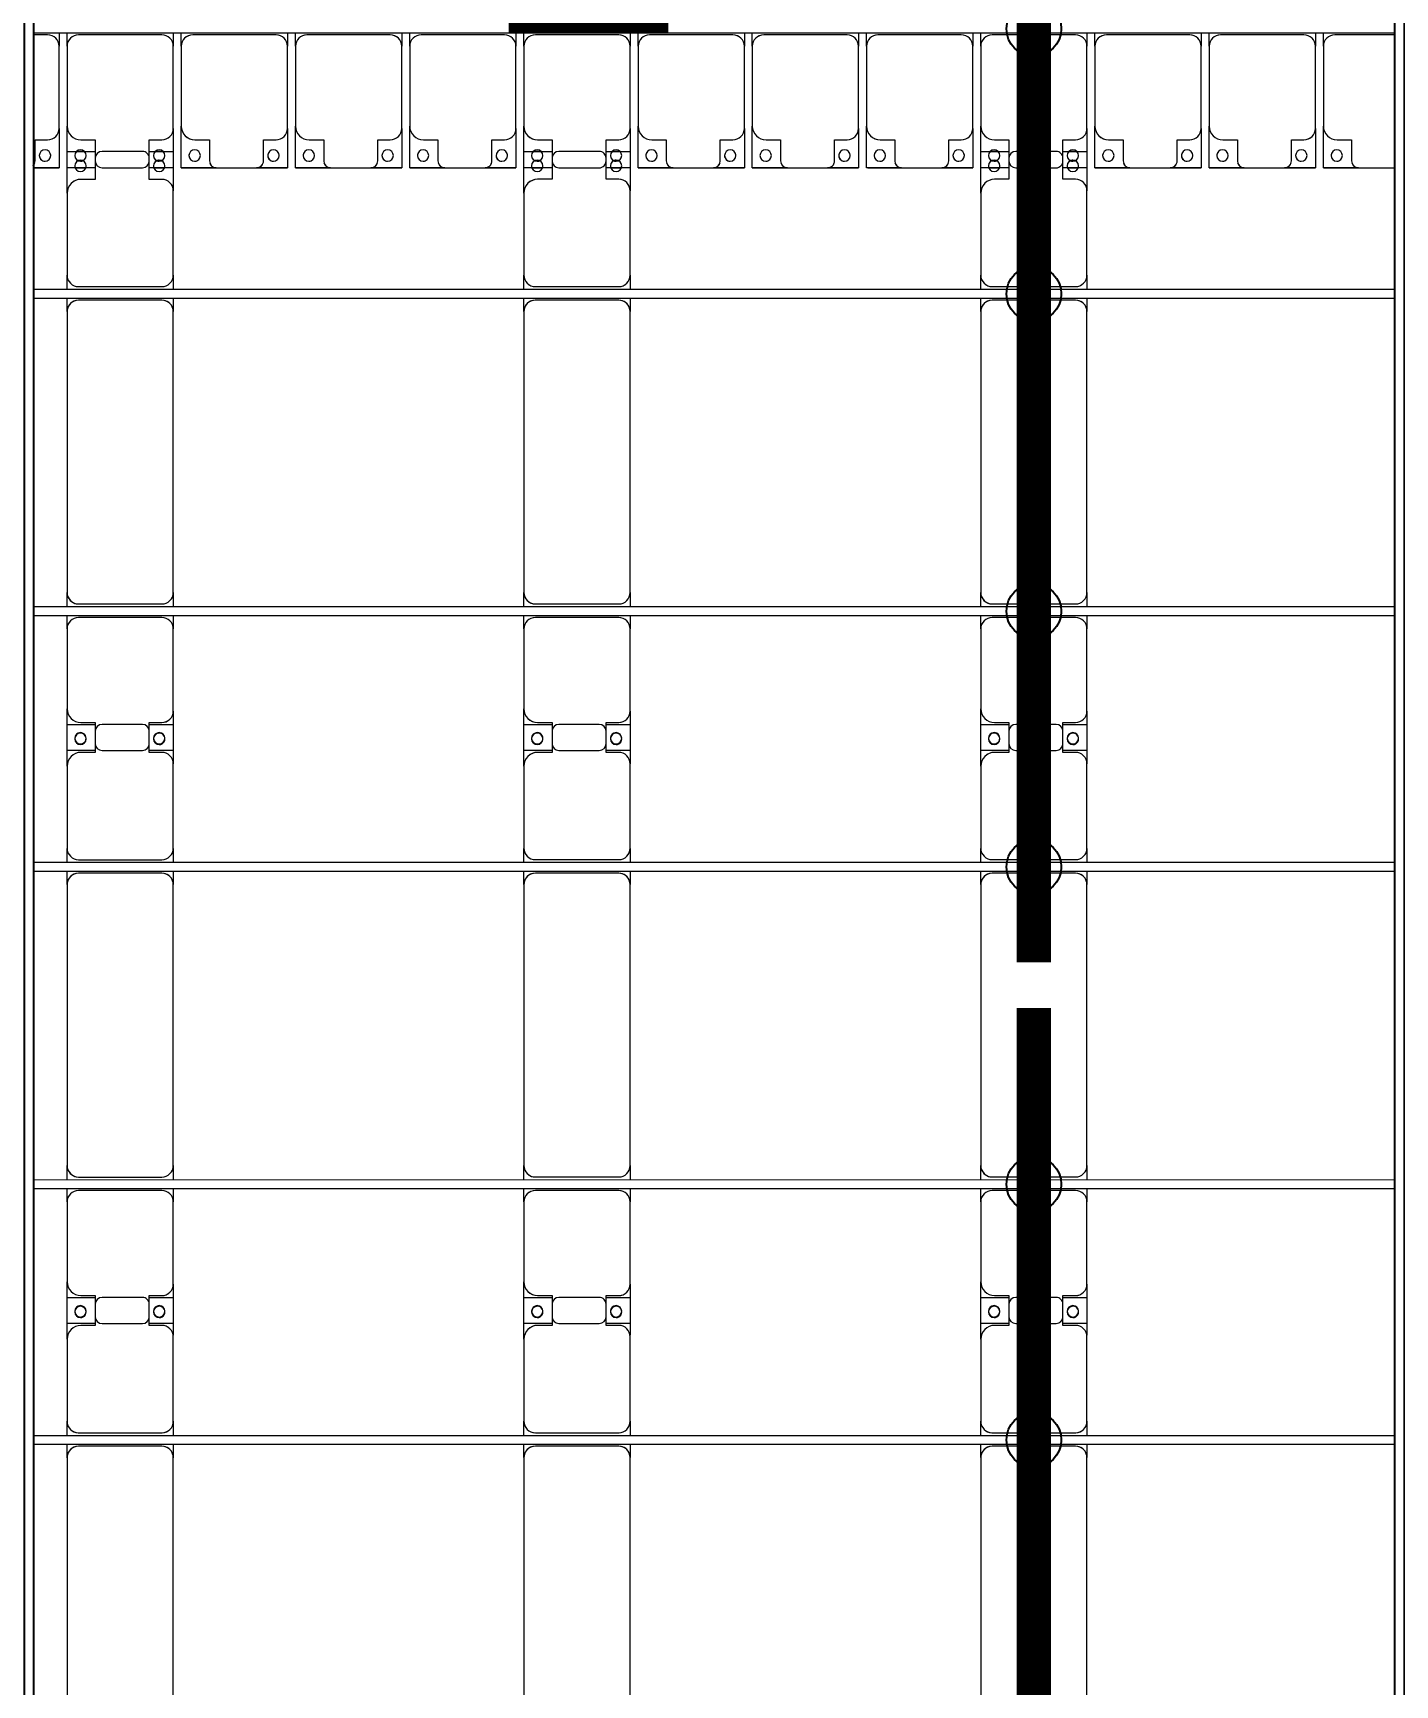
# Model space of a CAD drawing. Header units: millimetres. Extents: x -496478 to -186190, y -204059 to -87354.
# Drawn here: x -299122 to -293160, y -177363 to -170127 of the extents above; entities that cross this region are included whole.
import ezdxf

# ---------------------------------------------------------------- set-up
doc = ezdxf.new("R2010")
doc.units = ezdxf.units.MM
for name, color, linetype, lineweight in [('A-DETL-MBND', 5, 'Continuous', 9), ('A-GENM', 13, 'Continuous', 9), ('S-BEAM', 12, 'Continuous', 9)]:
    doc.layers.add(name, color=color, linetype=linetype, lineweight=lineweight)
doc.layers.add('GC-GHI CHU', color=2, linetype='Continuous')
doc.layers.add('GC-HOP 40x60 GIA CUONG', color=1, linetype='Continuous')
doc.styles.add('GC_VN', font='arial.ttf')

# ---------------------------------------------------------------- blocks, each defined once
blk = doc.blocks.new('Dải phao đi lại kèm đỡ invester - DẢI PHAO ĐI LẠI-18893-BỐ TRÍ KHUNG KẾT CẤU BÈ PIN 01')
at = {"layer": 'A-DETL-MBND', "color": 8}
for p, q in [((139723.4, -722), (139723.4, -779.7)), ((139758.4, -779.7), (139758.4, -722)), ((140223.4, -722), (140223.4, -779.7)), ((140258.4, -779.7), (140258.4, -722)), ((140723.4, -722), (140723.4, -779.7)), ((140758.4, -779.7), (140758.4, -722)), ((141223.4, -722), (141223.4, -779.7)), ((141258.4, -779.7), (141258.4, -722)), ((141723.4, -722), (141723.4, -779.7)), ((141758.4, -779.7), (141758.4, -722)), ((142223.4, -722), (142223.4, -779.7)), ((142258.4, -779.7), (142258.4, -722)), ((142723.4, -722), (142723.4, -779.7)), ((142758.4, -779.7), (142758.4, -722)), ((143223.4, -722), (143223.4, -779.7)), ((143258.4, -779.7), (143258.4, -722)), ((143723.4, -722), (143723.4, -779.7)), ((143758.4, -779.7), (143758.4, -722)), ((144223.4, -722), (144223.4, -779.7)), ((144258.4, -779.7), (144258.4, -722)), ((144723.4, -722), (144723.4, -779.7)), ((144758.4, -779.7), (144758.4, -722)), ((145223.4, -722), (145223.4, -779.7)), ((145258.4, -779.7), (145258.4, -722)), ((139673.4, -729.7), (139611.5, -729.7)), ((139723.4, -1139.7), (139723.4, -779.7)), ((139758.4, -779.7), (139758.4, -1129.7)), ((140173.4, -729.7), (139808.4, -729.7)), ((140223.4, -1139.7), (140223.4, -779.7)), ((140258.4, -779.7), (140258.4, -1129.7)), ((140673.4, -729.7), (140308.4, -729.7)), ((140723.4, -1139.7), (140723.4, -779.7)), ((140758.4, -779.7), (140758.4, -1129.7)), ((141173.4, -729.7), (140808.4, -729.7)), ((141223.4, -1139.7), (141223.4, -779.7)), ((141258.4, -779.7), (141258.4, -1129.7)), ((141673.4, -729.7), (141308.4, -729.7)), ((141723.4, -1139.7), (141723.4, -779.7)), ((141758.4, -779.7), (141758.4, -1129.7)), ((142173.4, -729.7), (141808.4, -729.7)), ((142223.4, -1139.7), (142223.4, -779.7)), ((142258.4, -779.7), (142258.4, -1129.7)), ((142673.4, -729.7), (142308.4, -729.7)), ((142723.4, -1139.7), (142723.4, -779.7)), ((142758.4, -779.7), (142758.4, -1129.7)), ((143173.4, -729.7), (142808.4, -729.7)), ((143223.4, -1139.7), (143223.4, -779.7)), ((143258.4, -779.7), (143258.4, -1129.7)), ((143673.4, -729.7), (143308.4, -729.7)), ((143723.4, -1139.7), (143723.4, -779.7)), ((143758.4, -779.7), (143758.4, -1129.7)), ((144173.4, -729.7), (143808.4, -729.7)), ((144223.4, -1139.7), (144223.4, -779.7)), ((144258.4, -779.7), (144258.4, -1129.7)), ((144673.4, -729.7), (144308.4, -729.7)), ((144723.4, -1139.7), (144723.4, -779.7)), ((144758.4, -779.7), (144758.4, -1129.7)), ((145173.4, -729.7), (144808.4, -729.7)), ((145223.4, -1139.7), (145223.4, -779.7)), ((145258.4, -779.7), (145258.4, -1129.7)), ((145571.5, -729.7), (145308.4, -729.7)), ((139723.4, -1139.7), (139723.4, -1312.2)), ((139758.4, -1312.2), (139758.4, -1129.7)), ((140223.4, -1139.7), (140223.4, -1312.2)), ((140258.4, -1312.2), (140258.4, -1129.7)), ((140723.4, -1139.7), (140723.4, -1312.2)), ((140758.4, -1312.2), (140758.4, -1129.7)), ((141223.4, -1139.7), (141223.4, -1312.2)), ((141258.4, -1312.2), (141258.4, -1129.7)), ((141723.4, -1139.7), (141723.4, -1312.2)), ((141758.4, -1312.2), (141758.4, -1129.7)), ((142223.4, -1139.7), (142223.4, -1312.2)), ((142258.4, -1312.2), (142258.4, -1129.7)), ((142723.4, -1139.7), (142723.4, -1312.2)), ((142758.4, -1312.2), (142758.4, -1129.7)), ((143223.4, -1139.7), (143223.4, -1312.2)), ((143258.4, -1312.2), (143258.4, -1129.7)), ((143723.4, -1139.7), (143723.4, -1312.2)), ((143758.4, -1312.2), (143758.4, -1129.7)), ((144223.4, -1139.7), (144223.4, -1312.2)), ((144258.4, -1312.2), (144258.4, -1129.7)), ((144723.4, -1139.7), (144723.4, -1312.2)), ((144758.4, -1312.2), (144758.4, -1129.7)), ((145223.4, -1139.7), (145223.4, -1312.2)), ((145258.4, -1312.2), (145258.4, -1129.7)), ((139618.2, -1282.2), (139618.2, -1189.7)), ((139618.2, -1189.7), (139673.4, -1189.7)), ((139818.4, -1189.7), (139881.8, -1189.7)), ((139881.8, -1189.7), (139881.8, -1282.2)), ((140118.2, -1282.2), (140118.2, -1189.7)), ((140118.2, -1189.7), (140173.4, -1189.7)), ((140318.4, -1189.7), (140381.8, -1189.7)), ((140381.8, -1189.7), (140381.8, -1282.2)), ((140618.2, -1282.2), (140618.2, -1189.7)), ((140618.2, -1189.7), (140673.4, -1189.7)), ((140818.4, -1189.7), (140881.8, -1189.7)), ((140881.8, -1189.7), (140881.8, -1282.2)), ((141118.2, -1282.2), (141118.2, -1189.7)), ((141118.2, -1189.7), (141173.4, -1189.7)), ((141318.4, -1189.7), (141381.8, -1189.7)), ((141381.8, -1189.7), (141381.8, -1282.2)), ((141618.2, -1282.2), (141618.2, -1189.7)), ((141618.2, -1189.7), (141673.4, -1189.7)), ((141818.4, -1189.7), (141881.8, -1189.7)), ((141881.8, -1189.7), (141881.8, -1282.2)), ((142118.2, -1282.2), (142118.2, -1189.7)), ((142118.2, -1189.7), (142173.4, -1189.7)), ((142318.4, -1189.7), (142381.8, -1189.7)), ((142381.8, -1189.7), (142381.8, -1282.2)), ((142618.2, -1282.2), (142618.2, -1189.7)), ((142618.2, -1189.7), (142673.4, -1189.7)), ((142818.4, -1189.7), (142881.8, -1189.7)), ((142881.8, -1189.7), (142881.8, -1282.2)), ((143118.2, -1282.2), (143118.2, -1189.7)), ((143118.2, -1189.7), (143173.4, -1189.7)), ((143318.4, -1189.7), (143381.8, -1189.7)), ((143381.8, -1189.7), (143381.8, -1282.2)), ((143618.2, -1282.2), (143618.2, -1189.7)), ((143618.2, -1189.7), (143673.4, -1189.7)), ((143818.4, -1189.7), (143881.8, -1189.7)), ((143881.8, -1189.7), (143881.8, -1282.2)), ((144118.2, -1282.2), (144118.2, -1189.7)), ((144118.2, -1189.7), (144173.4, -1189.7)), ((144318.4, -1189.7), (144381.8, -1189.7)), ((144381.8, -1189.7), (144381.8, -1282.2)), ((144618.2, -1282.2), (144618.2, -1189.7)), ((144618.2, -1189.7), (144673.4, -1189.7)), ((144818.4, -1189.7), (144881.8, -1189.7)), ((144881.8, -1189.7), (144881.8, -1282.2)), ((145118.2, -1282.2), (145118.2, -1189.7)), ((145118.2, -1189.7), (145173.4, -1189.7)), ((145318.4, -1189.7), (145381.8, -1189.7)), ((145381.8, -1189.7), (145381.8, -1282.2)), ((139723.4, -1312.2), (139611.5, -1312.2)), ((139611.5, -1312.2), (139723.4, -1312.2)), ((139881.8, -1312.2), (139758.4, -1312.2)), ((139792.1, -1312.2), (139840.2, -1312.2)), ((139911.8, -1312.2), (140088.2, -1312.2)), ((140223.4, -1312.2), (140118.2, -1312.2)), ((140138.5, -1312.2), (140186.6, -1312.2)), ((140411.8, -1312.2), (140258.4, -1312.2)), ((140258.4, -1312.2), (140411.8, -1312.2)), ((140411.8, -1312.2), (140588.2, -1312.2)), ((140723.4, -1312.2), (140588.2, -1312.2)), ((140588.2, -1312.2), (140723.4, -1312.2)), ((140911.8, -1312.2), (140758.4, -1312.2)), ((140758.4, -1312.2), (140911.8, -1312.2)), ((140911.8, -1312.2), (141088.2, -1312.2)), ((141223.4, -1312.2), (141088.2, -1312.2)), ((141088.2, -1312.2), (141223.4, -1312.2)), ((141411.8, -1312.2), (141258.4, -1312.2)), ((141258.4, -1312.2), (141411.8, -1312.2)), ((141411.8, -1312.2), (141588.2, -1312.2)), ((141723.4, -1312.2), (141588.2, -1312.2)), ((141588.2, -1312.2), (141723.4, -1312.2)), ((141881.8, -1312.2), (141758.4, -1312.2)), ((141792.1, -1312.2), (141840.2, -1312.2)), ((141911.8, -1312.2), (142088.2, -1312.2)), ((142223.4, -1312.2), (142118.2, -1312.2)), ((142138.5, -1312.2), (142186.6, -1312.2)), ((142411.8, -1312.2), (142258.4, -1312.2)), ((142258.4, -1312.2), (142411.8, -1312.2)), ((142411.8, -1312.2), (142588.2, -1312.2)), ((142723.4, -1312.2), (142588.2, -1312.2)), ((142588.2, -1312.2), (142723.4, -1312.2)), ((142911.8, -1312.2), (142758.4, -1312.2)), ((142758.4, -1312.2), (142911.8, -1312.2)), ((142911.8, -1312.2), (143088.2, -1312.2)), ((143223.4, -1312.2), (143088.2, -1312.2)), ((143088.2, -1312.2), (143223.4, -1312.2)), ((143411.8, -1312.2), (143258.4, -1312.2)), ((143264.4, -1312.2), (143411.8, -1312.2)), ((143411.8, -1312.2), (143588.2, -1312.2)), ((143723.4, -1312.2), (143588.2, -1312.2)), ((143588.2, -1312.2), (143723.4, -1312.2)), ((143881.8, -1312.2), (143758.4, -1312.2)), ((143792.1, -1312.2), (143840.2, -1312.2)), ((143911.8, -1312.2), (144088.2, -1312.2)), ((144223.4, -1312.2), (144118.2, -1312.2)), ((144138.5, -1312.2), (144186.6, -1312.2)), ((144411.8, -1312.2), (144258.4, -1312.2)), ((144258.4, -1312.2), (144411.8, -1312.2)), ((144411.8, -1312.2), (144588.2, -1312.2)), ((144723.4, -1312.2), (144588.2, -1312.2)), ((144588.2, -1312.2), (144723.4, -1312.2)), ((144911.8, -1312.2), (144758.4, -1312.2)), ((144758.4, -1312.2), (144911.8, -1312.2)), ((144911.8, -1312.2), (145088.2, -1312.2)), ((145223.4, -1312.2), (145088.2, -1312.2)), ((145088.2, -1312.2), (145223.4, -1312.2)), ((145411.8, -1312.2), (145258.4, -1312.2)), ((145258.4, -1312.2), (145411.8, -1312.2)), ((145411.8, -1312.2), (145571.5, -1312.2))]:
    blk.add_line(p, q, dxfattribs=at)
for centre, radius, start, end in [((139673.4, -779.7), 50, 0, 90), ((139673.4, -779.7), 50, 45, 90), ((139808.4, -779.7), 50, 90, 180), ((139808.4, -779.7), 50, 90, 135), ((140173.4, -779.7), 50, 0, 90), ((140173.4, -779.7), 50, 45, 90), ((140308.4, -779.7), 50, 90, 180), ((140308.4, -779.7), 50, 90, 135), ((140673.4, -779.7), 50, 0, 90), ((140673.4, -779.7), 50, 45, 90), ((140808.4, -779.7), 50, 90, 180), ((140808.4, -779.7), 50, 90, 135), ((141173.4, -779.7), 50, 0, 90), ((141173.4, -779.7), 50, 45, 90), ((141308.4, -779.7), 50, 90, 180), ((141308.4, -779.7), 50, 90, 135), ((141673.4, -779.7), 50, 0, 90), ((141673.4, -779.7), 50, 45, 90), ((141808.4, -779.7), 50, 90, 180), ((141808.4, -779.7), 50, 90, 135), ((142173.4, -779.7), 50, 0, 90), ((142173.4, -779.7), 50, 45, 90), ((142308.4, -779.7), 50, 90, 180), ((142308.4, -779.7), 50, 90, 135), ((142673.4, -779.7), 50, 0, 90), ((142673.4, -779.7), 50, 45, 90), ((142808.4, -779.7), 50, 90, 180), ((142808.4, -779.7), 50, 90, 135), ((143173.4, -779.7), 50, 0, 90), ((143173.4, -779.7), 50, 45, 90), ((143308.4, -779.7), 50, 90, 180), ((143308.4, -779.7), 50, 90, 135), ((143673.4, -779.7), 50, 360, 90), ((143673.4, -779.7), 50, 45, 90), ((143808.4, -779.7), 50, 90, 180), ((143808.4, -779.7), 50, 90, 135), ((144173.4, -779.7), 50, 0, 90), ((144173.4, -779.7), 50, 45, 90), ((144308.4, -779.7), 50, 90, 180), ((144308.4, -779.7), 50, 90, 135), ((144673.4, -779.7), 50, 0, 90), ((144673.4, -779.7), 50, 45, 90), ((144808.4, -779.7), 50, 90, 180), ((144808.4, -779.7), 50, 90, 135), ((145173.4, -779.7), 50, 360, 90), ((145173.4, -779.7), 50, 45, 90), ((145308.4, -779.7), 50, 90, 180), ((145308.4, -779.7), 50, 90, 135), ((139673.4, -1139.7), 50, 270, 360), ((139818.4, -1129.7), 60, 180, 270), ((140173.4, -1139.7), 50, 270, 0), ((140318.4, -1129.7), 60, 180, 270), ((140673.4, -1139.7), 50, 270, 0), ((140818.4, -1129.7), 60, 180, 270), ((141173.4, -1139.7), 50, 270, 0), ((141318.4, -1129.7), 60, 180, 270), ((141673.4, -1139.7), 50, 270, 0), ((141818.4, -1129.7), 60, 180, 270), ((142173.4, -1139.7), 50, 270, 0), ((142318.4, -1129.7), 60, 180, 270), ((142673.4, -1139.7), 50, 270, 0), ((142818.4, -1129.7), 60, 180, 270), ((143173.4, -1139.7), 50, 270, 0), ((143318.4, -1129.7), 60, 180, 270), ((143673.4, -1139.7), 50, 270, 0), ((143818.4, -1129.7), 60, 180, 270), ((144173.4, -1139.7), 50, 270, 0), ((144318.4, -1129.7), 60, 180, 270), ((144673.4, -1139.7), 50, 270, 0), ((144818.4, -1129.7), 60, 180, 270), ((145173.4, -1139.7), 50, 270, 360), ((145318.4, -1129.7), 60, 180, 270), ((139673.4, -1139.7), 50, 270, 315), ((139818.4, -1129.7), 60, 225, 270), ((140173.4, -1139.7), 50, 270, 315), ((140318.4, -1129.7), 60, 225, 270), ((140673.4, -1139.7), 50, 270, 315), ((140818.4, -1129.7), 60, 225, 270), ((141173.4, -1139.7), 50, 270, 315), ((141318.4, -1129.7), 60, 225, 270), ((141673.4, -1139.7), 50, 270, 315), ((141818.4, -1129.7), 60, 225, 270), ((142173.4, -1139.7), 50, 270, 315), ((142318.4, -1129.7), 60, 225, 270), ((142673.4, -1139.7), 50, 270, 315), ((142818.4, -1129.7), 60, 225, 270), ((143173.4, -1139.7), 50, 270, 315), ((143318.4, -1129.7), 60, 225, 270), ((143673.4, -1139.7), 50, 270, 315), ((143818.4, -1129.7), 60, 225, 270), ((144173.4, -1139.7), 50, 270, 315), ((144318.4, -1129.7), 60, 225, 270), ((144673.4, -1139.7), 50, 270, 315), ((144818.4, -1129.7), 60, 225, 270), ((145173.4, -1139.7), 50, 270, 315), ((145318.4, -1129.7), 60, 225, 270), ((139588.2, -1282.2), 30, 315, 0), ((139588.2, -1282.2), 30, 315, 345), ((139588.2, -1282.2), 30, 315, 330), ((139588.2, -1282.2), 30, 315, 330), ((139661.8, -1258.6), 25, 90, 270), ((139661.8, -1258.6), 25, 165, 270), ((139661.8, -1258.6), 25, 270, 90), ((139661.8, -1258.6), 25, 360, 15), ((139816.8, -1258.6), 25, 90, 270), ((139816.8, -1258.6), 25, 270, 90), ((139816.8, -1258.6), 25, 270, 285), ((139911.8, -1282.2), 30, 180, 270), ((140088.2, -1282.2), 30, 270, 360), ((140161.8, -1258.6), 25, 90, 270), ((140161.8, -1258.6), 25, 255, 270), ((140161.8, -1258.6), 25, 270, 90), ((140316.8, -1258.6), 25, 90, 270), ((140316.8, -1258.6), 25, 165, 180), ((140316.8, -1258.6), 25, 270, 90), ((140316.8, -1258.6), 25, 270, 285), ((140411.8, -1282.2), 30, 180, 270), ((140411.8, -1282.2), 30, 195, 270), ((140588.2, -1282.2), 30, 270, 0), ((140588.2, -1282.2), 30, 270, 345), ((140588.2, -1282.2), 30, 315, 330), ((140588.2, -1282.2), 30, 315, 330), ((140661.8, -1258.6), 25, 90, 270), ((140661.8, -1258.6), 25, 165, 270), ((140661.8, -1258.6), 25, 270, 90), ((140661.8, -1258.6), 25, 360, 15), ((140816.8, -1258.6), 25, 90, 270), ((140816.8, -1258.6), 25, 165, 180), ((140816.8, -1258.6), 25, 270, 90), ((140816.8, -1258.6), 25, 270, 285), ((140911.8, -1282.2), 30, 180, 270), ((140911.8, -1282.2), 30, 195, 270), ((141088.2, -1282.2), 30, 270, 360), ((141088.2, -1282.2), 30, 270, 345), ((141088.2, -1282.2), 30, 315, 330), ((141088.2, -1282.2), 30, 315, 330), ((141161.8, -1258.6), 25, 90, 270), ((141161.8, -1258.6), 25, 165, 270), ((141161.8, -1258.6), 25, 270, 90), ((141161.8, -1258.6), 25, 360, 15), ((141316.8, -1258.6), 25, 90, 270), ((141316.8, -1258.6), 25, 165, 180), ((141316.8, -1258.6), 25, 270, 90), ((141316.8, -1258.6), 25, 270, 285), ((141411.8, -1282.2), 30, 180, 270), ((141411.8, -1282.2), 30, 195, 270), ((141588.2, -1282.2), 30, 270, 0), ((141588.2, -1282.2), 30, 270, 345), ((141588.2, -1282.2), 30, 315, 330), ((141588.2, -1282.2), 30, 315, 330), ((141661.8, -1258.6), 25, 90, 270), ((141661.8, -1258.6), 25, 165, 270), ((141661.8, -1258.6), 25, 270, 90), ((141661.8, -1258.6), 25, 0, 15), ((141816.8, -1258.6), 25, 90, 270), ((141816.8, -1258.6), 25, 270, 90), ((141816.8, -1258.6), 25, 270, 285), ((141911.8, -1282.2), 30, 180, 270), ((142088.2, -1282.2), 30, 270, 0), ((142161.8, -1258.6), 25, 90, 270), ((142161.8, -1258.6), 25, 255, 270), ((142161.8, -1258.6), 25, 270, 90), ((142316.8, -1258.6), 25, 90, 270), ((142316.8, -1258.6), 25, 165, 180), ((142316.8, -1258.6), 25, 270, 90), ((142316.8, -1258.6), 25, 270, 285), ((142411.8, -1282.2), 30, 180, 270), ((142411.8, -1282.2), 30, 195, 270), ((142588.2, -1282.2), 30, 270, 360), ((142588.2, -1282.2), 30, 270, 345), ((142588.2, -1282.2), 30, 315, 330), ((142588.2, -1282.2), 30, 315, 330), ((142661.8, -1258.6), 25, 90, 270), ((142661.8, -1258.6), 25, 165, 270), ((142661.8, -1258.6), 25, 270, 90), ((142661.8, -1258.6), 25, 0, 15), ((142816.8, -1258.6), 25, 90, 270), ((142816.8, -1258.6), 25, 165, 180), ((142816.8, -1258.6), 25, 270, 90), ((142816.8, -1258.6), 25, 270, 285), ((142911.8, -1282.2), 30, 180, 270), ((142911.8, -1282.2), 30, 195, 270), ((143088.2, -1282.2), 30, 270, 0), ((143088.2, -1282.2), 30, 270, 345), ((143088.2, -1282.2), 30, 315, 330), ((143088.2, -1282.2), 30, 315, 330), ((143161.8, -1258.6), 25, 90, 270), ((143161.8, -1258.6), 25, 165, 270), ((143161.8, -1258.6), 25, 270, 90), ((143161.8, -1258.6), 25, 0, 15), ((143316.8, -1258.6), 25, 90, 270), ((143316.8, -1258.6), 25, 165, 180), ((143316.8, -1258.6), 25, 270, 90), ((143316.8, -1258.6), 25, 270, 285), ((143411.8, -1282.2), 30, 180, 270), ((143411.8, -1282.2), 30, 195, 270), ((143588.2, -1282.2), 30, 270, 0), ((143588.2, -1282.2), 30, 270, 345), ((143588.2, -1282.2), 30, 315, 330), ((143588.2, -1282.2), 30, 315, 330), ((143661.8, -1258.6), 25, 90, 270), ((143661.8, -1258.6), 25, 165, 270), ((143661.8, -1258.6), 25, 270, 90), ((143661.8, -1258.6), 25, 360, 15), ((143816.8, -1258.6), 25, 90, 270), ((143816.8, -1258.6), 25, 270, 90), ((143816.8, -1258.6), 25, 270, 285), ((143911.8, -1282.2), 30, 180, 270), ((144088.2, -1282.2), 30, 270, 0), ((144161.8, -1258.6), 25, 90, 270), ((144161.8, -1258.6), 25, 255, 270), ((144161.8, -1258.6), 25, 270, 90), ((144316.8, -1258.6), 25, 90, 270), ((144316.8, -1258.6), 25, 165, 180), ((144316.8, -1258.6), 25, 270, 90), ((144316.8, -1258.6), 25, 270, 285), ((144411.8, -1282.2), 30, 180, 270), ((144411.8, -1282.2), 30, 195, 270), ((144588.2, -1282.2), 30, 270, 0), ((144588.2, -1282.2), 30, 270, 345), ((144588.2, -1282.2), 30, 315, 330), ((144588.2, -1282.2), 30, 315, 330), ((144661.8, -1258.6), 25, 90, 270), ((144661.8, -1258.6), 25, 165, 270), ((144661.8, -1258.6), 25, 270, 90), ((144661.8, -1258.6), 25, 0, 15), ((144816.8, -1258.6), 25, 90, 270), ((144816.8, -1258.6), 25, 165, 180), ((144816.8, -1258.6), 25, 270, 90), ((144816.8, -1258.6), 25, 270, 285), ((144911.8, -1282.2), 30, 180, 270), ((144911.8, -1282.2), 30, 195, 270), ((145088.2, -1282.2), 30, 270, 0), ((145088.2, -1282.2), 30, 270, 345), ((145088.2, -1282.2), 30, 315, 330), ((145088.2, -1282.2), 30, 315, 330), ((145161.8, -1258.6), 25, 90, 270), ((145161.8, -1258.6), 25, 165, 270), ((145161.8, -1258.6), 25, 270, 90), ((145161.8, -1258.6), 25, 0, 15), ((145316.8, -1258.6), 25, 90, 270), ((145316.8, -1258.6), 25, 165, 180), ((145316.8, -1258.6), 25, 270, 90), ((145316.8, -1258.6), 25, 270, 285), ((145411.8, -1282.2), 30, 180, 270), ((145411.8, -1282.2), 30, 195, 270), ((140411.8, -1282.2), 30, 255, 270), ((140411.8, -1282.2), 30, 255, 270), ((140588.2, -1282.2), 30, 270, 285), ((140588.2, -1282.2), 30, 270, 285), ((140911.8, -1282.2), 30, 255, 270), ((140911.8, -1282.2), 30, 255, 270), ((141088.2, -1282.2), 30, 270, 285), ((141088.2, -1282.2), 30, 270, 285), ((141411.8, -1282.2), 30, 255, 270), ((141411.8, -1282.2), 30, 255, 270), ((141588.2, -1282.2), 30, 270, 285), ((141588.2, -1282.2), 30, 270, 285), ((142411.8, -1282.2), 30, 255, 270), ((142411.8, -1282.2), 30, 255, 270), ((142588.2, -1282.2), 30, 270, 285), ((142588.2, -1282.2), 30, 270, 285), ((142911.8, -1282.2), 30, 255, 270), ((142911.8, -1282.2), 30, 255, 270), ((143088.2, -1282.2), 30, 270, 285), ((143088.2, -1282.2), 30, 270, 285), ((143411.8, -1282.2), 30, 255, 270), ((143411.8, -1282.2), 30, 255, 270), ((143588.2, -1282.2), 30, 270, 285), ((143588.2, -1282.2), 30, 270, 285), ((144411.8, -1282.2), 30, 255, 270), ((144411.8, -1282.2), 30, 255, 270), ((144588.2, -1282.2), 30, 270, 285), ((144588.2, -1282.2), 30, 270, 285), ((144911.8, -1282.2), 30, 255, 270), ((144911.8, -1282.2), 30, 255, 270), ((145088.2, -1282.2), 30, 270, 285), ((145088.2, -1282.2), 30, 270, 285), ((145411.8, -1282.2), 30, 255, 270), ((145411.8, -1282.2), 30, 255, 270)]:
    blk.add_arc(centre, radius, start, end, dxfattribs=at)
blk = doc.blocks.new('Dầm C52 - Dầm C52-V86-BỐ TRÍ KHUNG KẾT CẤU BÈ PIN 01')
at = {"layer": 'S-BEAM', "color": 1}
blk.add_line((-96682.3, 20), (-90722.3, 20), dxfattribs=at)
blk = doc.blocks.new('Dầm C52 - Dầm C52-24761-BỐ TRÍ KHUNG KẾT CẤU BÈ PIN 01')
at = {"layer": 'S-BEAM', "color": 1}
for p, q in [((-17560, 20), (-11600, 20)), ((-11600, -20), (-17560, -20))]:
    blk.add_line(p, q, dxfattribs=at)
blk = doc.blocks.new('Dai phao do pin - DẢI PHAO ĐỠ PIN-V91-BỐ TRÍ KHUNG KẾT CẤU BÈ PIN 01')
at = {"layer": 'A-DETL-MBND', "color": 8}
for p, q in [((10650.3, 241.6), (9419.7, 241.6)), ((10650.3, 241.6), (10708, 241.6)), ((10748, 241.6), (10809.7, 241.6)), ((11169.7, 241.6), (10809.7, 241.6)), ((11169.7, 241.6), (11352.2, 241.6)), ((11237.8, 241.6), (11420.3, 241.6)), ((11237.8, 118.2), (11237.8, 241.6)), ((11352.2, 241.6), (11352.2, 118.2)), ((11770.3, 241.6), (11420.3, 241.6)), ((11770.3, 241.6), (11828, 241.6)), ((11868, 241.6), (11929.7, 241.6)), ((13160.3, 241.6), (11929.7, 241.6)), ((13160.3, 241.6), (13218, 241.6)), ((13258, 241.6), (13319.1, 241.6)), ((13679.7, 241.6), (13319.7, 241.6)), ((13679.7, 241.6), (13862.2, 241.6)), ((13747.8, 241.6), (13930.3, 241.6)), ((13747.8, 118.2), (13747.8, 241.6)), ((13862.2, 241.6), (13862.2, 118.2)), ((14280.3, 241.6), (13930.3, 241.6)), ((14280.3, 241.6), (14338, 241.6)), ((14378, 241.6), (14439.7, 241.6)), ((15670.3, 241.6), (14439.7, 241.6)), ((15670.3, 241.6), (15728, 241.6)), ((15768, 241.6), (15829.7, 241.6)), ((16189.7, 241.6), (15829.7, 241.6)), ((16189.7, 241.6), (16372.2, 241.6)), ((16372.2, 241.6), (16372.2, 118.2)), ((10700.3, -173.4), (10700.3, 191.6)), ((10759.7, 191.6), (10759.7, -173.4)), ((11229.7, 118.2), (11229.7, 181.6)), ((11360.3, 181.6), (11360.3, 118.2)), ((11820.3, -173.4), (11820.3, 191.6)), ((11879.7, 191.6), (11879.7, -173.4)), ((13210.3, -173.4), (13210.3, 191.6)), ((13269.7, 191.6), (13269.7, -173.4)), ((13739.7, 118.2), (13739.7, 181.6)), ((13870.3, 181.6), (13870.3, 118.2)), ((14330.3, -173.4), (14330.3, 191.6)), ((14389.7, 191.6), (14389.7, -173.4)), ((15720.3, -173.4), (15720.3, 191.6)), ((15779.7, 191.6), (15779.7, -173.4)), ((16249.7, 118.2), (16249.7, 181.6)), ((16372.2, 166.5), (16372.2, 201)), ((11322.2, 118.2), (11229.7, 118.2)), ((11237.8, 88.2), (11237.8, -88.2)), ((11360.3, 118.2), (11267.8, 118.2)), ((11352.2, -88.2), (11352.2, 88.2)), ((13832.2, 118.2), (13739.7, 118.2)), ((13747.8, 88.2), (13747.8, -88.2)), ((13870.3, 118.2), (13777.8, 118.2)), ((13862.2, -88.2), (13862.2, 88.2)), ((16342.2, 118.2), (16249.7, 118.2)), ((16372.2, -88.2), (16372.2, 88.2)), ((11229.7, -173.4), (11229.7, -118.2)), ((11229.7, -118.2), (11322.2, -118.2)), ((11237.8, -223.4), (11237.8, -118.2)), ((11267.8, -118.2), (11360.3, -118.2)), ((11352.2, -118.2), (11352.2, -223.4)), ((11360.3, -118.2), (11360.3, -173.4)), ((13739.7, -173.4), (13739.7, -118.2)), ((13739.7, -118.2), (13832.2, -118.2)), ((13747.8, -223.4), (13747.8, -118.2)), ((13777.8, -118.2), (13870.3, -118.2)), ((13862.2, -118.2), (13862.2, -223.4)), ((13870.3, -118.2), (13870.3, -173.4)), ((16249.7, -173.4), (16249.7, -118.2)), ((16249.7, -118.2), (16342.2, -118.2)), ((16372.2, -118.2), (16372.2, -223.4)), ((16372.2, -179.7), (16372.2, -143.8)), ((9419.7, -223.4), (10650.3, -223.4)), ((10708, -223.4), (10650.3, -223.4)), ((10809.7, -223.4), (10748, -223.4)), ((10809.7, -223.4), (11179.7, -223.4)), ((11352.2, -223.4), (11186.5, -223.4)), ((11410.3, -223.4), (11237.8, -223.4)), ((11410.3, -223.4), (11770.3, -223.4)), ((11828, -223.4), (11770.3, -223.4)), ((11929.7, -223.4), (11868, -223.4)), ((11929.7, -223.4), (13160.3, -223.4)), ((13218, -223.4), (13160.3, -223.4)), ((13319.1, -223.4), (13258, -223.4)), ((13319.7, -223.4), (13689.7, -223.4)), ((13862.2, -223.4), (13689.7, -223.4)), ((13920.3, -223.4), (13747.8, -223.4)), ((13920.3, -223.4), (14280.3, -223.4)), ((14338, -223.4), (14280.3, -223.4)), ((14439.7, -223.4), (14378, -223.4)), ((14439.7, -223.4), (15670.3, -223.4)), ((15728, -223.4), (15670.3, -223.4)), ((15829.7, -223.4), (15768, -223.4)), ((15829.7, -223.4), (16199.7, -223.4)), ((16372.2, -223.4), (16199.7, -223.4))]:
    blk.add_line(p, q, dxfattribs=at)
for centre, radius, start, end in [((10650.3, 191.6), 50, 360, 90), ((10650.3, 191.6), 50, 15, 90), ((10809.7, 191.6), 50, 90, 180), ((10809.7, 191.6), 50, 135, 177.47569), ((11169.7, 181.6), 60, 0, 90), ((11169.7, 181.6), 60, 0, 45), ((11420.3, 181.6), 60, 90, 180), ((11420.3, 181.6), 60, 135, 180), ((11770.3, 191.6), 50, 0, 90), ((11770.3, 191.6), 50, 0, 45), ((11929.7, 191.6), 50, 90, 180), ((11929.7, 191.6), 50, 105, 180), ((13160.3, 191.6), 50, 0, 90), ((13160.3, 191.6), 50, 15, 90), ((13319.7, 191.6), 50, 90, 180), ((13319.7, 191.6), 50, 135, 180), ((13679.7, 181.6), 60, 0, 90), ((13679.7, 181.6), 60, 0, 45), ((13930.3, 181.6), 60, 90, 180), ((13930.3, 181.6), 60, 135, 180), ((14280.3, 191.6), 50, 360, 90), ((14280.3, 191.6), 50, 360, 45), ((14439.7, 191.6), 50, 90, 180), ((14439.7, 191.6), 50, 105, 180), ((15670.3, 191.6), 50, 0, 90), ((15670.3, 191.6), 50, 15, 90), ((15829.7, 191.6), 50, 90, 180), ((15829.7, 191.6), 50, 135, 180), ((16189.7, 181.6), 60, 360, 90), ((16189.7, 181.6), 60, 360, 45), ((11288.6, 183.2), 25, 0, 180), ((11288.6, 183.2), 25, 180, 0), ((11291.4, 183.2), 25, 360, 180), ((11291.4, 183.2), 25, 180, 360), ((11291.4, 183.2), 25, 180, 195), ((13798.6, 183.2), 25, 0, 180), ((13798.6, 183.2), 25, 180, 360), ((13801.4, 183.2), 25, 360, 180), ((13801.4, 183.2), 25, 180, 0), ((13801.4, 183.2), 25, 180, 195), ((16308.6, 183.2), 25, 0, 180), ((16308.6, 183.2), 25, 180, 360), ((11267.8, 88.2), 30, 90, 180), ((11322.2, 88.2), 30, 0, 90), ((13777.8, 88.2), 30, 90, 180), ((13832.2, 88.2), 30, 0, 90), ((16342.2, 88.2), 30, 360, 90), ((11267.8, -88.2), 30, 180, 270), ((11288.6, -161.8), 25, 0, 180), ((11291.4, -161.8), 25, 360, 180), ((11291.4, -161.8), 25, 120, 180), ((11291.4, -161.8), 25, 75, 105), ((11288.6, -161.8), 25, 75, 90), ((11288.6, -161.8), 25, 30, 45), ((11322.2, -88.2), 30, 270, 0), ((13777.8, -88.2), 30, 180, 270), ((13798.6, -161.8), 25, 0, 180), ((13801.4, -161.8), 25, 360, 180), ((13801.4, -161.8), 25, 120, 180), ((13801.4, -161.8), 25, 75, 105), ((13798.6, -161.8), 25, 75, 90), ((13798.6, -161.8), 25, 30, 45), ((13832.2, -88.2), 30, 270, 360), ((16308.6, -161.8), 25, 0, 180), ((16308.6, -161.8), 25, 30, 45), ((16342.2, -88.2), 30, 270, 0), ((10650.3, -173.4), 50, 270, 360), ((10650.3, -173.4), 50, 285, 360), ((10809.7, -173.4), 50, 180, 270), ((10809.7, -173.4), 50, 182.48126, 225), ((11179.7, -173.4), 50, 270, 360), ((11179.7, -173.4), 50, 315, 360), ((11288.6, -161.8), 25, 180, 0), ((11291.4, -161.8), 25, 180, 360), ((11288.6, -161.8), 25, 0, 15), ((11410.3, -173.4), 50, 180, 270), ((11410.3, -173.4), 50, 180, 225), ((11770.3, -173.4), 50, 270, 360), ((11770.3, -173.4), 50, 315, 360), ((11929.7, -173.4), 50, 180, 270), ((11929.7, -173.4), 50, 180, 270), ((13160.3, -173.4), 50, 270, 0), ((13160.3, -173.4), 50, 285, 360), ((13319.7, -173.4), 50, 180, 270), ((13319.7, -173.4), 50, 180, 225), ((13689.7, -173.4), 50, 270, 0), ((13689.7, -173.4), 50, 315, 0), ((13798.6, -161.8), 25, 180, 0), ((13801.4, -161.8), 25, 180, 360), ((13798.6, -161.8), 25, 360, 15), ((13920.3, -173.4), 50, 180, 270), ((13920.3, -173.4), 50, 180, 225), ((14280.3, -173.4), 50, 270, 0), ((14280.3, -173.4), 50, 315, 360), ((14439.7, -173.4), 50, 180, 270), ((14439.7, -173.4), 50, 180, 270), ((15670.3, -173.4), 50, 270, 0), ((15670.3, -173.4), 50, 285, 360), ((15829.7, -173.4), 50, 180, 270), ((15829.7, -173.4), 50, 180, 225), ((16199.7, -173.4), 50, 270, 360), ((16199.7, -173.4), 50, 315, 360), ((16308.6, -161.8), 25, 180, 360), ((16308.6, -161.8), 25, 0, 15)]:
    blk.add_arc(centre, radius, start, end, dxfattribs=at)
blk = doc.blocks.new('Dai phao do pin - DẢI PHAO ĐỠ PIN-V92-BỐ TRÍ KHUNG KẾT CẤU BÈ PIN 01')
at = {"layer": 'A-DETL-MBND', "color": 8}
for p, q in [((10650.3, 241.6), (9419.7, 241.6)), ((10650.3, 241.6), (10708, 241.6)), ((10748, 241.6), (10809.7, 241.6)), ((11169.7, 241.6), (10809.7, 241.6)), ((11169.7, 241.6), (11352.2, 241.6)), ((11237.8, 241.6), (11420.3, 241.6)), ((11237.8, 118.2), (11237.8, 241.6)), ((11352.2, 241.6), (11352.2, 118.2)), ((11770.3, 241.6), (11420.3, 241.6)), ((11770.3, 241.6), (11828, 241.6)), ((11868, 241.6), (11929.7, 241.6)), ((13160.3, 241.6), (11929.7, 241.6)), ((13160.3, 241.6), (13218, 241.6)), ((13258, 241.6), (13319.1, 241.6)), ((13679.7, 241.6), (13319.7, 241.6)), ((13679.7, 241.6), (13862.2, 241.6)), ((13747.8, 241.6), (13930.3, 241.6)), ((13747.8, 118.2), (13747.8, 241.6)), ((13862.2, 241.6), (13862.2, 118.2)), ((14280.3, 241.6), (13930.3, 241.6)), ((14280.3, 241.6), (14338, 241.6)), ((14378, 241.6), (14439.7, 241.6)), ((15670.3, 241.6), (14439.7, 241.6)), ((15670.3, 241.6), (15728, 241.6)), ((15768, 241.6), (15829.7, 241.6)), ((16189.7, 241.6), (15829.7, 241.6)), ((16189.7, 241.6), (16372.2, 241.6)), ((16372.2, 241.6), (16372.2, 118.2)), ((10700.3, -173.4), (10700.3, 191.6)), ((10759.7, 191.6), (10759.7, -173.4)), ((11229.7, 118.2), (11229.7, 181.6)), ((11360.3, 181.6), (11360.3, 118.2)), ((11820.3, -173.4), (11820.3, 191.6)), ((11879.7, 191.6), (11879.7, -173.4)), ((13210.3, -173.4), (13210.3, 191.6)), ((13269.7, 191.6), (13269.7, -173.4)), ((13739.7, 118.2), (13739.7, 181.6)), ((13870.3, 181.6), (13870.3, 118.2)), ((14330.3, -173.4), (14330.3, 191.6)), ((14389.7, 191.6), (14389.7, -173.4)), ((15720.3, -173.4), (15720.3, 191.6)), ((15779.7, 191.6), (15779.7, -173.4)), ((16249.7, 118.2), (16249.7, 181.6)), ((16372.2, 166.5), (16372.2, 201)), ((11322.2, 118.2), (11229.7, 118.2)), ((11237.8, 88.2), (11237.8, -88.2)), ((11360.3, 118.2), (11267.8, 118.2)), ((11352.2, -88.2), (11352.2, 88.2)), ((13832.2, 118.2), (13739.7, 118.2)), ((13747.8, 88.2), (13747.8, -88.2)), ((13870.3, 118.2), (13777.8, 118.2)), ((13862.2, -88.2), (13862.2, 88.2)), ((16342.2, 118.2), (16249.7, 118.2)), ((16372.2, -88.2), (16372.2, 88.2)), ((11229.7, -173.4), (11229.7, -118.2)), ((11229.7, -118.2), (11322.2, -118.2)), ((11237.8, -223.4), (11237.8, -118.2)), ((11267.8, -118.2), (11360.3, -118.2)), ((11352.2, -118.2), (11352.2, -223.4)), ((11360.3, -118.2), (11360.3, -173.4)), ((13739.7, -173.4), (13739.7, -118.2)), ((13739.7, -118.2), (13832.2, -118.2)), ((13747.8, -223.4), (13747.8, -118.2)), ((13777.8, -118.2), (13870.3, -118.2)), ((13862.2, -118.2), (13862.2, -223.4)), ((13870.3, -118.2), (13870.3, -173.4)), ((16249.7, -173.4), (16249.7, -118.2)), ((16249.7, -118.2), (16342.2, -118.2)), ((16372.2, -118.2), (16372.2, -223.4)), ((16372.2, -179.7), (16372.2, -143.8)), ((9419.7, -223.4), (10650.3, -223.4)), ((10708, -223.4), (10650.3, -223.4)), ((10809.7, -223.4), (10748, -223.4)), ((10809.7, -223.4), (11179.7, -223.4)), ((11352.2, -223.4), (11186.5, -223.4)), ((11410.3, -223.4), (11237.8, -223.4)), ((11410.3, -223.4), (11770.3, -223.4)), ((11828, -223.4), (11770.3, -223.4)), ((11929.7, -223.4), (11868, -223.4)), ((11929.7, -223.4), (13160.3, -223.4)), ((13218, -223.4), (13160.3, -223.4)), ((13319.1, -223.4), (13258, -223.4)), ((13319.7, -223.4), (13689.7, -223.4)), ((13862.2, -223.4), (13689.7, -223.4)), ((13920.3, -223.4), (13747.8, -223.4)), ((13920.3, -223.4), (14280.3, -223.4)), ((14338, -223.4), (14280.3, -223.4)), ((14439.7, -223.4), (14378, -223.4)), ((14439.7, -223.4), (15670.3, -223.4)), ((15728, -223.4), (15670.3, -223.4)), ((15829.7, -223.4), (15768, -223.4)), ((15829.7, -223.4), (16199.7, -223.4)), ((16372.2, -223.4), (16199.7, -223.4))]:
    blk.add_line(p, q, dxfattribs=at)
for centre, radius, start, end in [((10650.3, 191.6), 50, 360, 90), ((10650.3, 191.6), 50, 15, 90), ((10809.7, 191.6), 50, 90, 180), ((10809.7, 191.6), 50, 135, 177.70886), ((11169.7, 181.6), 60, 0, 90), ((11169.7, 181.6), 60, 0, 45), ((11420.3, 181.6), 60, 90, 180), ((11420.3, 181.6), 60, 135, 180), ((11770.3, 191.6), 50, 0, 90), ((11770.3, 191.6), 50, 0, 45), ((11929.7, 191.6), 50, 90, 180), ((11929.7, 191.6), 50, 105, 180), ((13160.3, 191.6), 50, 0, 90), ((13160.3, 191.6), 50, 15, 90), ((13319.7, 191.6), 50, 90, 180), ((13319.7, 191.6), 50, 135, 180), ((13679.7, 181.6), 60, 0, 90), ((13679.7, 181.6), 60, 0, 45), ((13930.3, 181.6), 60, 90, 180), ((13930.3, 181.6), 60, 135, 180), ((14280.3, 191.6), 50, 360, 90), ((14280.3, 191.6), 50, 360, 45), ((14439.7, 191.6), 50, 90, 180), ((14439.7, 191.6), 50, 105, 180), ((15670.3, 191.6), 50, 0, 90), ((15670.3, 191.6), 50, 15, 90), ((15829.7, 191.6), 50, 90, 180), ((15829.7, 191.6), 50, 135, 180), ((16189.7, 181.6), 60, 360, 90), ((16189.7, 181.6), 60, 360, 45), ((11288.6, 183.2), 25, 0, 180), ((11288.6, 183.2), 25, 180, 0), ((11291.4, 183.2), 25, 360, 180), ((11291.4, 183.2), 25, 180, 360), ((11291.4, 183.2), 25, 180, 195), ((13798.6, 183.2), 25, 0, 180), ((13798.6, 183.2), 25, 180, 360), ((13801.4, 183.2), 25, 360, 180), ((13801.4, 183.2), 25, 180, 0), ((13801.4, 183.2), 25, 180, 195), ((16308.6, 183.2), 25, 0, 180), ((16308.6, 183.2), 25, 180, 360), ((11267.8, 88.2), 30, 90, 180), ((11322.2, 88.2), 30, 0, 90), ((13777.8, 88.2), 30, 90, 180), ((13832.2, 88.2), 30, 0, 90), ((16342.2, 88.2), 30, 360, 90), ((11267.8, -88.2), 30, 180, 270), ((11288.6, -161.8), 25, 0, 180), ((11291.4, -161.8), 25, 360, 180), ((11291.4, -161.8), 25, 120, 180), ((11291.4, -161.8), 25, 75, 105), ((11288.6, -161.8), 25, 75, 90), ((11288.6, -161.8), 25, 30, 45), ((11322.2, -88.2), 30, 270, 0), ((13777.8, -88.2), 30, 180, 270), ((13798.6, -161.8), 25, 0, 180), ((13801.4, -161.8), 25, 360, 180), ((13801.4, -161.8), 25, 120, 180), ((13801.4, -161.8), 25, 75, 105), ((13798.6, -161.8), 25, 75, 90), ((13798.6, -161.8), 25, 30, 45), ((13832.2, -88.2), 30, 270, 360), ((16308.6, -161.8), 25, 0, 180), ((16308.6, -161.8), 25, 30, 45), ((16342.2, -88.2), 30, 270, 0), ((10650.3, -173.4), 50, 270, 360), ((10650.3, -173.4), 50, 285, 360), ((10809.7, -173.4), 50, 180, 270), ((10809.7, -173.4), 50, 182.24814, 225), ((11179.7, -173.4), 50, 270, 360), ((11179.7, -173.4), 50, 315, 360), ((11288.6, -161.8), 25, 180, 0), ((11291.4, -161.8), 25, 180, 360), ((11288.6, -161.8), 25, 0, 15), ((11410.3, -173.4), 50, 180, 270), ((11410.3, -173.4), 50, 180, 225), ((11770.3, -173.4), 50, 270, 360), ((11770.3, -173.4), 50, 315, 360), ((11929.7, -173.4), 50, 180, 270), ((11929.7, -173.4), 50, 180, 270), ((13160.3, -173.4), 50, 270, 0), ((13160.3, -173.4), 50, 285, 360), ((13319.7, -173.4), 50, 180, 270), ((13319.7, -173.4), 50, 180, 225), ((13689.7, -173.4), 50, 270, 0), ((13689.7, -173.4), 50, 315, 0), ((13798.6, -161.8), 25, 180, 0), ((13801.4, -161.8), 25, 180, 360), ((13798.6, -161.8), 25, 360, 15), ((13920.3, -173.4), 50, 180, 270), ((13920.3, -173.4), 50, 180, 225), ((14280.3, -173.4), 50, 270, 0), ((14280.3, -173.4), 50, 315, 360), ((14439.7, -173.4), 50, 180, 270), ((14439.7, -173.4), 50, 180, 270), ((15670.3, -173.4), 50, 270, 0), ((15670.3, -173.4), 50, 285, 360), ((15829.7, -173.4), 50, 180, 270), ((15829.7, -173.4), 50, 180, 225), ((16199.7, -173.4), 50, 270, 360), ((16199.7, -173.4), 50, 315, 360), ((16308.6, -161.8), 25, 180, 360), ((16308.6, -161.8), 25, 0, 15)]:
    blk.add_arc(centre, radius, start, end, dxfattribs=at)
blk = doc.blocks.new('Dai phao do pin - DẢI PHAO ĐỠ PIN-V93-BỐ TRÍ KHUNG KẾT CẤU BÈ PIN 01')
at = {"layer": 'A-DETL-MBND', "color": 8}
for p, q in [((10650.3, 241.6), (9419.7, 241.6)), ((10650.3, 241.6), (10708, 241.6)), ((10748, 241.6), (10809.7, 241.6)), ((11169.7, 241.6), (10809.7, 241.6)), ((11169.7, 241.6), (11352.2, 241.6)), ((11237.8, 241.6), (11420.3, 241.6)), ((11237.8, 118.2), (11237.8, 241.6)), ((11352.2, 241.6), (11352.2, 118.2)), ((11770.3, 241.6), (11420.3, 241.6)), ((11770.3, 241.6), (11828, 241.6)), ((11868, 241.6), (11929.7, 241.6)), ((13160.3, 241.6), (11929.7, 241.6)), ((13160.3, 241.6), (13218, 241.6)), ((13258, 241.6), (13319.1, 241.6)), ((13679.7, 241.6), (13319.7, 241.6)), ((13679.7, 241.6), (13862.2, 241.6)), ((13747.8, 241.6), (13930.3, 241.6)), ((13747.8, 118.2), (13747.8, 241.6)), ((13862.2, 241.6), (13862.2, 118.2)), ((14280.3, 241.6), (13930.3, 241.6)), ((14280.3, 241.6), (14338, 241.6)), ((14378, 241.6), (14439.7, 241.6)), ((15670.3, 241.6), (14439.7, 241.6)), ((15670.3, 241.6), (15728, 241.6)), ((15768, 241.6), (15829.7, 241.6)), ((16189.7, 241.6), (15829.7, 241.6)), ((16189.7, 241.6), (16372.2, 241.6)), ((16372.2, 241.6), (16372.2, 118.2)), ((10700.3, -173.4), (10700.3, 191.6)), ((10759.7, 191.6), (10759.7, -173.4)), ((11229.7, 118.2), (11229.7, 181.6)), ((11360.3, 181.6), (11360.3, 118.2)), ((11820.3, -173.4), (11820.3, 191.6)), ((11879.7, 191.6), (11879.7, -173.4)), ((13210.3, -173.4), (13210.3, 191.6)), ((13269.7, 191.6), (13269.7, -173.4)), ((13739.7, 118.2), (13739.7, 181.6)), ((13870.3, 181.6), (13870.3, 118.2)), ((14330.3, -173.4), (14330.3, 191.6)), ((14389.7, 191.6), (14389.7, -173.4)), ((15720.3, -173.4), (15720.3, 191.6)), ((15779.7, 191.6), (15779.7, -173.4)), ((16249.7, 118.2), (16249.7, 181.6)), ((16372.2, 166.5), (16372.2, 201)), ((11322.2, 118.2), (11229.7, 118.2)), ((11237.8, 88.2), (11237.8, -88.2)), ((11360.3, 118.2), (11267.8, 118.2)), ((11352.2, -88.2), (11352.2, 88.2)), ((13832.2, 118.2), (13739.7, 118.2)), ((13747.8, 88.2), (13747.8, -88.2)), ((13870.3, 118.2), (13777.8, 118.2)), ((13862.2, -88.2), (13862.2, 88.2)), ((16342.2, 118.2), (16249.7, 118.2)), ((16372.2, -88.2), (16372.2, 88.2)), ((11229.7, -173.4), (11229.7, -118.2)), ((11229.7, -118.2), (11322.2, -118.2)), ((11237.8, -223.4), (11237.8, -118.2)), ((11267.8, -118.2), (11360.3, -118.2)), ((11352.2, -118.2), (11352.2, -223.4)), ((11360.3, -118.2), (11360.3, -173.4)), ((13739.7, -173.4), (13739.7, -118.2)), ((13739.7, -118.2), (13832.2, -118.2)), ((13747.8, -223.4), (13747.8, -118.2)), ((13777.8, -118.2), (13870.3, -118.2)), ((13862.2, -118.2), (13862.2, -223.4)), ((13870.3, -118.2), (13870.3, -173.4)), ((16249.7, -173.4), (16249.7, -118.2)), ((16249.7, -118.2), (16342.2, -118.2)), ((16372.2, -118.2), (16372.2, -223.4)), ((16372.2, -179.7), (16372.2, -143.8)), ((9419.7, -223.4), (10650.3, -223.4)), ((10708, -223.4), (10650.3, -223.4)), ((10809.7, -223.4), (10748, -223.4)), ((10809.7, -223.4), (11179.7, -223.4)), ((11352.2, -223.4), (11186.4, -223.4)), ((11410.3, -223.4), (11237.8, -223.4)), ((11410.3, -223.4), (11770.3, -223.4)), ((11828, -223.4), (11770.3, -223.4)), ((11929.7, -223.4), (11868, -223.4)), ((11929.7, -223.4), (13160.3, -223.4)), ((13218, -223.4), (13160.3, -223.4)), ((13319.1, -223.4), (13258, -223.4)), ((13319.7, -223.4), (13689.7, -223.4)), ((13862.2, -223.4), (13689.7, -223.4)), ((13920.3, -223.4), (13747.8, -223.4)), ((13920.3, -223.4), (14280.3, -223.4)), ((14338, -223.4), (14280.3, -223.4)), ((14439.7, -223.4), (14378, -223.4)), ((14439.7, -223.4), (15670.3, -223.4)), ((15728, -223.4), (15670.3, -223.4)), ((15829.7, -223.4), (15768, -223.4)), ((15829.7, -223.4), (16199.7, -223.4)), ((16372.2, -223.4), (16199.7, -223.4))]:
    blk.add_line(p, q, dxfattribs=at)
for centre, radius, start, end in [((10650.3, 191.6), 50, 360, 90), ((10650.3, 191.6), 50, 15, 90), ((10809.7, 191.6), 50, 90, 180), ((10809.7, 191.6), 50, 135, 177.94202), ((11169.7, 181.6), 60, 0, 90), ((11169.7, 181.6), 60, 0, 45), ((11420.3, 181.6), 60, 90, 180), ((11420.3, 181.6), 60, 135, 180), ((11770.3, 191.6), 50, 0, 90), ((11770.3, 191.6), 50, 0, 45), ((11929.7, 191.6), 50, 90, 180), ((11929.7, 191.6), 50, 105, 180), ((13160.3, 191.6), 50, 0, 90), ((13160.3, 191.6), 50, 15, 90), ((13319.7, 191.6), 50, 90, 180), ((13319.7, 191.6), 50, 135, 180), ((13679.7, 181.6), 60, 0, 90), ((13679.7, 181.6), 60, 0, 45), ((13930.3, 181.6), 60, 90, 180), ((13930.3, 181.6), 60, 135, 180), ((14280.3, 191.6), 50, 360, 90), ((14280.3, 191.6), 50, 360, 45), ((14439.7, 191.6), 50, 90, 180), ((14439.7, 191.6), 50, 105, 180), ((15670.3, 191.6), 50, 0, 90), ((15670.3, 191.6), 50, 15, 90), ((15829.7, 191.6), 50, 90, 180), ((15829.7, 191.6), 50, 135, 180), ((16189.7, 181.6), 60, 360, 90), ((16189.7, 181.6), 60, 360, 45), ((11288.6, 183.2), 25, 0, 180), ((11288.6, 183.2), 25, 180, 0), ((11291.4, 183.2), 25, 360, 180), ((11291.4, 183.2), 25, 180, 360), ((11291.4, 183.2), 25, 180, 195), ((13798.6, 183.2), 25, 0, 180), ((13798.6, 183.2), 25, 180, 360), ((13801.4, 183.2), 25, 360, 180), ((13801.4, 183.2), 25, 180, 0), ((13801.4, 183.2), 25, 180, 195), ((16308.6, 183.2), 25, 0, 180), ((16308.6, 183.2), 25, 180, 360), ((11267.8, 88.2), 30, 90, 180), ((11322.2, 88.2), 30, 0, 90), ((13777.8, 88.2), 30, 90, 180), ((13832.2, 88.2), 30, 0, 90), ((16342.2, 88.2), 30, 360, 90), ((11267.8, -88.2), 30, 180, 270), ((11288.6, -161.8), 25, 0, 180), ((11291.4, -161.8), 25, 360, 180), ((11291.4, -161.8), 25, 120, 180), ((11291.4, -161.8), 25, 75, 105), ((11288.6, -161.8), 25, 75, 90), ((11288.6, -161.8), 25, 30, 45), ((11322.2, -88.2), 30, 270, 0), ((13777.8, -88.2), 30, 180, 270), ((13798.6, -161.8), 25, 0, 180), ((13801.4, -161.8), 25, 360, 180), ((13801.4, -161.8), 25, 120, 180), ((13801.4, -161.8), 25, 75, 105), ((13798.6, -161.8), 25, 75, 90), ((13798.6, -161.8), 25, 30, 45), ((13832.2, -88.2), 30, 270, 360), ((16308.6, -161.8), 25, 0, 180), ((16308.6, -161.8), 25, 30, 45), ((16342.2, -88.2), 30, 270, 0), ((10650.3, -173.4), 50, 270, 360), ((10650.3, -173.4), 50, 285, 360), ((10809.7, -173.4), 50, 180, 270), ((10809.7, -173.4), 50, 182.01502, 225), ((11179.7, -173.4), 50, 270, 360), ((11179.7, -173.4), 50, 315, 360), ((11288.6, -161.8), 25, 180, 0), ((11291.4, -161.8), 25, 180, 360), ((11288.6, -161.8), 25, 0, 15), ((11410.3, -173.4), 50, 180, 270), ((11410.3, -173.4), 50, 180, 225), ((11770.3, -173.4), 50, 270, 360), ((11770.3, -173.4), 50, 315, 360), ((11929.7, -173.4), 50, 180, 270), ((11929.7, -173.4), 50, 180, 270), ((13160.3, -173.4), 50, 270, 0), ((13160.3, -173.4), 50, 285, 360), ((13319.7, -173.4), 50, 180, 270), ((13319.7, -173.4), 50, 180, 225), ((13689.7, -173.4), 50, 270, 0), ((13689.7, -173.4), 50, 315, 0), ((13798.6, -161.8), 25, 180, 0), ((13801.4, -161.8), 25, 180, 360), ((13798.6, -161.8), 25, 360, 15), ((13920.3, -173.4), 50, 180, 270), ((13920.3, -173.4), 50, 180, 225), ((14280.3, -173.4), 50, 270, 0), ((14280.3, -173.4), 50, 315, 360), ((14439.7, -173.4), 50, 180, 270), ((14439.7, -173.4), 50, 180, 270), ((15670.3, -173.4), 50, 270, 0), ((15670.3, -173.4), 50, 285, 360), ((15829.7, -173.4), 50, 180, 270), ((15829.7, -173.4), 50, 180, 225), ((16199.7, -173.4), 50, 270, 360), ((16199.7, -173.4), 50, 315, 360), ((16308.6, -161.8), 25, 180, 360), ((16308.6, -161.8), 25, 0, 15)]:
    blk.add_arc(centre, radius, start, end, dxfattribs=at)
blk = doc.blocks.new('Dầm C52 - Hộp 40x60-24824-BỐ TRÍ KHUNG KẾT CẤU BÈ PIN 01')
at = {"layer": 'S-BEAM', "color": 3, "lineweight": 25}
for p, q in [((-47216, 20), (47216, 20)), ((47216, -20), (-47216, -20))]:
    blk.add_line(p, q, dxfattribs=at)
blk = doc.blocks.new('HOBANMONG_BEPIN 1_rvt-1-BỐ TRÍ KHUNG KẾT CẤU BÈ PIN 01')
at = {"layer": 'A-GENM', "lineweight": 9}
for name, p, rotation in [('Dải phao đi lại kèm đỡ invester - DẢI PHAO ĐI LẠI-18893-BỐ TRÍ KHUNG KẾT CẤU BÈ PIN 01', (-438731.7, -169407.1), 0.0007586099545854), ('Dai phao do pin - DẢI PHAO ĐỠ PIN-V91-BỐ TRÍ KHUNG KẾT CẤU BÈ PIN 01', (-298731.5, -187017.6), 90.00075860989342), ('Dai phao do pin - DẢI PHAO ĐỠ PIN-V92-BỐ TRÍ KHUNG KẾT CẤU BÈ PIN 01', (-296731.5, -187017.5), 90.00075860989342), ('Dai phao do pin - DẢI PHAO ĐỠ PIN-V93-BỐ TRÍ KHUNG KẾT CẤU BÈ PIN 01', (-294731.5, -187017.5), 90.00075860989342)]:
    blk.add_blockref(name, p, dxfattribs=dict(at, rotation=rotation))
at = {"layer": 'S-BEAM', "lineweight": 9}
for name, p, rotation in [('Dầm C52 - Hộp 40x60-24824-BỐ TRÍ KHUNG KẾT CẤU BÈ PIN 01', (-299140.6, -142498), 90.00075860989166), ('Dầm C52 - Hộp 40x60-24824-BỐ TRÍ KHUNG KẾT CẤU BÈ PIN 01', (-293140.6, -142497.9), 90.00075860989166), ('Dầm C52 - Dầm C52-V86-BỐ TRÍ KHUNG KẾT CẤU BÈ PIN 01', (-389842.5, -170108.4), 180.0007586094741), ('Dầm C52 - Dầm C52-24761-BỐ TRÍ KHUNG KẾT CẤU BÈ PIN 01', (-310720.2, -171269.7), 180.0007586094741), ('Dầm C52 - Dầm C52-24761-BỐ TRÍ KHUNG KẾT CẤU BÈ PIN 01', (-310720.2, -172659.7), 180.0007586094741), ('Dầm C52 - Dầm C52-24761-BỐ TRÍ KHUNG KẾT CẤU BÈ PIN 01', (-310720.1, -173779.7), 180.0007586094741), ('Dầm C52 - Dầm C52-24761-BỐ TRÍ KHUNG KẾT CẤU BÈ PIN 01', (-310720.1, -175169.7), 180.0007586094741), ('Dầm C52 - Dầm C52-24761-BỐ TRÍ KHUNG KẾT CẤU BÈ PIN 01', (-310720.1, -176289.7), 180.0007586094741)]:
    blk.add_blockref(name, p, dxfattribs=dict(at, rotation=rotation))

msp = doc.modelspace()

# ---------------------------------------------------------------- linework, layer by layer
at = {"layer": 'GC-HOP 40x60 GIA CUONG', "const_width": 150}
for points in [[(-294740.7, -174197.2), (-294740.7, -160223.4)], [(-294740.7, -189397.2), (-294740.7, -174397.2)]]:
    msp.add_lwpolyline(points, dxfattribs=at)
at = {"layer": 'GC-HOP 40x60 GIA CUONG'}
for centre in [(-294740.7, -170108.4), (-294740.7, -171269.7), (-294740.7, -172659.7), (-294740.7, -173779.7), (-294740.7, -175169.7), (-294740.7, -176289.7)]:
    msp.add_circle(centre, 120, dxfattribs=at)

# ---------------------------------------------------------------- block references
at = {"lineweight": 5}
msp.add_blockref('HOBANMONG_BEPIN 1_rvt-1-BỐ TRÍ KHUNG KẾT CẤU BÈ PIN 01', (0, 0), dxfattribs=at)

# ---------------------------------------------------------------- texts
at = {"layer": 'GC-GHI CHU', "style": 'GC_VN'}
msp.add_text('B1-02: 2×14,0 m', height=700, rotation=90, dxfattribs=at).set_placement((-296340.7, -170210.3))

doc.saveas('drawing.dxf')
